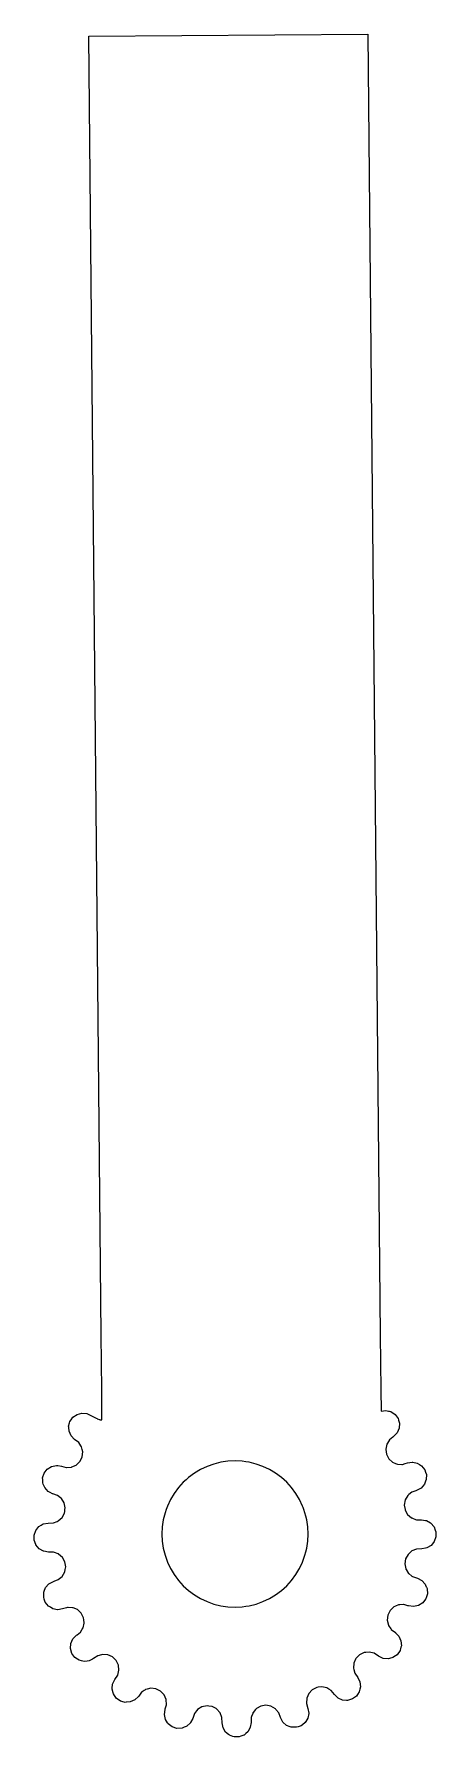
# Model space of a CAD drawing. Extents: x 106 to 134, y 72 to 188.
import ezdxf

# ---------------------------------------------------------------- set-up
doc = ezdxf.new("R2010")
doc.units = 0

msp = doc.modelspace()

# ---------------------------------------------------------------- linework, layer by layer
at = {"layer": '圖層 1'}
for p, q in [((109.9354, 187.97312), (129.0354, 188.12712)), ((110.77858, 99.11512), (109.9354, 187.97312)), ((129.0354, 188.12712), (129.88003, 99.11512)), ((110.81418, 95.36712), (110.77858, 99.11512)), ((129.88003, 99.11512), (129.91563, 95.36712)), ((110.83358, 93.31912), (110.81418, 95.36712)), ((129.91563, 95.36712), (129.92943, 93.91852)), ((108.64216, 93.20806), (108.72156, 93.31906)), ((108.72156, 93.31906), (108.84316, 93.48906)), ((108.84316, 93.48906), (109.12616, 93.68506)), ((109.12616, 93.68506), (109.46016, 93.77106)), ((109.46016, 93.77106), (109.80416, 93.73806)), ((109.80416, 93.73806), (110.44516, 93.43269)), ((110.44516, 93.43269), (110.52416, 93.39509)), ((110.50536, 93.36939), (110.50512, 93.36907)), ((110.50512, 93.36907), (110.66312, 93.32807)), ((110.52416, 93.39509), (110.50536, 93.36939)), ((110.66312, 93.32807), (110.66712, 93.32712)), ((110.66712, 93.32712), (110.69782, 93.31912)), ((110.69782, 93.31912), (110.74742, 93.30612)), ((110.74742, 93.30612), (110.83362, 93.31412)), ((110.83362, 93.31412), (110.83358, 93.31912)), ((129.92943, 93.91852), (129.92946, 93.91552)), ((129.92946, 93.91552), (130.26249, 93.95342)), ((130.26249, 93.95342), (130.44249, 93.90942)), ((130.44249, 93.90942), (130.51019, 93.89322)), ((130.51019, 93.89322), (130.59749, 93.87242)), ((130.59749, 93.87242), (130.88449, 93.68242)), ((130.88449, 93.68242), (131.08949, 93.40442)), ((131.08949, 93.40442), (131.11499, 93.31942)), ((131.11499, 93.31942), (131.12399, 93.28992)), ((131.12399, 93.28992), (131.18869, 93.0744)), ((108.55026, 92.87704), (108.61476, 93.10926)), ((108.55626, 92.80604), (108.55026, 92.87704)), ((108.55726, 92.78954), (108.55626, 92.80604)), ((108.57736, 92.53301), (108.55726, 92.78954)), ((108.72036, 92.21901), (108.57736, 92.53301)), ((108.61476, 93.10926), (108.64216, 93.20806)), ((108.96236, 91.97302), (108.72036, 92.21901)), ((130.742, 92.1241), (130.517, 91.9471)), ((130.792, 92.1631), (130.742, 92.1241)), ((130.79293, 92.16471), (130.79193, 92.16371)), ((131.02969, 92.4144), (130.79293, 92.16471)), ((131.16669, 92.7304), (131.02969, 92.4144)), ((131.18869, 93.0744), (131.16669, 92.7304)), ((109.24136, 91.76101), (108.96236, 91.97302)), ((109.38836, 91.54001), (109.24136, 91.76101)), ((109.38844, 91.53989), (109.38836, 91.54001)), ((109.43634, 91.46699), (109.38844, 91.53989)), ((109.48284, 91.27099), (109.43634, 91.46699)), ((109.47724, 90.77599), (109.51724, 91.12599)), ((109.51724, 91.12599), (109.48284, 91.27099)), ((130.32704, 91.65007), (130.25204, 91.30707)), ((130.25204, 91.30707), (130.25704, 91.27107)), ((130.25704, 91.27107), (130.29834, 90.95707)), ((130.29834, 90.95707), (130.46034, 90.64607)), ((130.37144, 91.71957), (130.32704, 91.65007)), ((130.517, 91.9471), (130.37144, 91.71957)), ((106.87524, 89.66398), (107.08424, 89.93798)), ((107.08424, 89.93798), (107.37524, 90.12298)), ((107.37524, 90.12298), (107.71224, 90.19798)), ((107.71224, 90.19798), (107.80324, 90.18598)), ((107.80324, 90.18598), (108.05424, 90.15198)), ((108.05424, 90.15198), (108.39224, 90.05698)), ((108.39224, 90.05698), (108.39724, 90.05729)), ((108.39724, 90.05729), (108.74324, 90.07899)), ((108.74324, 90.07899), (108.76924, 90.08999)), ((108.76924, 90.08999), (109.06524, 90.21899)), ((109.06524, 90.21899), (109.32124, 90.46099)), ((109.32124, 90.46099), (109.42624, 90.67099)), ((109.42624, 90.67099), (109.47724, 90.77599)), ((117.57793, 89.90971), (117.15693, 89.65771)), ((118.02193, 90.11972), (117.57793, 89.90971)), ((118.48393, 90.28571), (118.02193, 90.11972)), ((118.95993, 90.40472), (118.48393, 90.28571)), ((119.44593, 90.47672), (118.95993, 90.40472)), ((119.93593, 90.50072), (119.44593, 90.47672)), ((120.42593, 90.47672), (119.93593, 90.50072)), ((120.68593, 90.43822), (120.42593, 90.47672)), ((120.91193, 90.40472), (120.68593, 90.43822)), ((121.38788, 90.28543), (120.91193, 90.40472)), ((121.85088, 90.11943), (121.38788, 90.28543)), ((122.29388, 89.90943), (121.85088, 90.11943)), ((122.71488, 89.65743), (122.29388, 89.90943)), ((130.46034, 90.64607), (130.71934, 90.40807)), ((130.71934, 90.40807), (130.92634, 90.32237)), ((130.92634, 90.32237), (131.04464, 90.27337)), ((131.04464, 90.27337), (131.04467, 90.27336)), ((131.04467, 90.27336), (131.04534, 90.27308)), ((131.04534, 90.27308), (131.052, 90.2731)), ((131.052, 90.2731), (131.0627, 90.2727)), ((131.0627, 90.2727), (131.34222, 90.2605)), ((131.34222, 90.2605), (131.39622, 90.2585)), ((131.39622, 90.2585), (131.3965, 90.25859)), ((131.3965, 90.25859), (131.4015, 90.26059)), ((131.4015, 90.26059), (131.58576, 90.31599)), ((131.58576, 90.31599), (131.73178, 90.35989)), ((131.73178, 90.35989), (132.06078, 90.40889)), ((132.06078, 90.40889), (132.08768, 90.40689)), ((132.08768, 90.40689), (132.08968, 90.40725)), ((132.08968, 90.40725), (132.09368, 90.40652)), ((132.09368, 90.40652), (132.40968, 90.34152)), ((132.40968, 90.34152), (132.56868, 90.24452)), ((132.56868, 90.24452), (132.61828, 90.21402)), ((132.61828, 90.21402), (132.63328, 90.20502)), ((132.63328, 90.20502), (132.64028, 90.20102)), ((132.64028, 90.20102), (132.70408, 90.16182)), ((132.70408, 90.16182), (132.92008, 89.89281)), ((132.92008, 89.89281), (132.97408, 89.73032)), ((132.97408, 89.73032), (133.02908, 89.56482)), ((106.77224, 89.33498), (106.87524, 89.66398)), ((106.77724, 89.22298), (106.77224, 89.33498)), ((106.78624, 88.99098), (106.77724, 89.22298)), ((106.81614, 88.91878), (106.78624, 88.99098)), ((106.91829, 88.67193), (106.81614, 88.91878)), ((107.15129, 88.41793), (106.91829, 88.67193)), ((116.06893, 88.67171), (115.77693, 88.27771)), ((116.39893, 89.03571), (116.06893, 88.67171)), ((116.58993, 89.20835), (116.39893, 89.03571)), ((116.76293, 89.36471), (116.58993, 89.20835)), ((117.15693, 89.65771), (116.76293, 89.36471)), ((123.10988, 89.36443), (122.71488, 89.65743)), ((123.47288, 89.03543), (123.10988, 89.36443)), ((123.80288, 88.67143), (123.47288, 89.03543)), ((124.09588, 88.27743), (123.80288, 88.67143)), ((132.66608, 88.64082), (132.36208, 88.47681)), ((132.89408, 88.89882), (132.66608, 88.64082)), ((132.97408, 89.10426), (132.89408, 88.89882)), ((133.01908, 89.21981), (132.97408, 89.10426)), ((133.02908, 89.56482), (133.01908, 89.21981)), ((107.29329, 88.34393), (107.15129, 88.41793)), ((107.45729, 88.25793), (107.29329, 88.34393)), ((107.46029, 88.25693), (107.45729, 88.25793)), ((107.78821, 88.143), (107.46029, 88.25693)), ((107.99621, 87.977), (107.78821, 88.143)), ((108.06421, 87.924), (107.99621, 87.977)), ((108.06621, 87.922), (108.06421, 87.924)), ((108.24769, 87.62548), (108.06621, 87.922)), ((108.31769, 87.27949), (108.24769, 87.62548)), ((115.31393, 87.41272), (115.22933, 87.17572)), ((115.52393, 87.85672), (115.31393, 87.41272)), ((115.77693, 88.27771), (115.52393, 87.85672)), ((124.34788, 87.85643), (124.09588, 88.27743)), ((124.55788, 87.41243), (124.34788, 87.85643)), ((124.59538, 87.30756), (124.55788, 87.41243)), ((131.58312, 87.82885), (131.51912, 87.48285)), ((131.51912, 87.48285), (131.57042, 87.17585)), ((131.76112, 88.13185), (131.58312, 87.82885)), ((131.83422, 88.19205), (131.76112, 88.13185)), ((132.03308, 88.35581), (131.83422, 88.19205)), ((132.30208, 88.45481), (132.03308, 88.35581)), ((132.36208, 88.47681), (132.30208, 88.45481)), ((106.81859, 86.18448), (107.15659, 86.24748)), ((107.15659, 86.24748), (107.50759, 86.26048)), ((107.50759, 86.26048), (107.75949, 86.35988)), ((107.75949, 86.35988), (107.83459, 86.38948)), ((107.83459, 86.38948), (108.09859, 86.62248)), ((108.09859, 86.62248), (108.26559, 86.93249)), ((108.26559, 86.93249), (108.28249, 87.045)), ((108.28249, 87.045), (108.30209, 87.17549)), ((108.30209, 87.17549), (108.31769, 87.27949)), ((115.02993, 86.47372), (114.95793, 85.98872)), ((115.14893, 86.95071), (115.02993, 86.47372)), ((115.22933, 87.17572), (115.14893, 86.95071)), ((124.64258, 87.17543), (124.59538, 87.30756)), ((124.72298, 86.95043), (124.64258, 87.17543)), ((124.78198, 86.7159), (124.72298, 86.95043)), ((124.84298, 86.47343), (124.78198, 86.7159)), ((124.91498, 85.98843), (124.84298, 86.47343)), ((131.57042, 87.17585), (131.57742, 87.13585)), ((131.57742, 87.13585), (131.75043, 86.82985)), ((131.75043, 86.82985), (132.01615, 86.60194)), ((132.01615, 86.60194), (132.01621, 86.60189)), ((132.01621, 86.60189), (132.01721, 86.60089)), ((132.01721, 86.60089), (132.02421, 86.59889)), ((132.02421, 86.59889), (132.0244, 86.59884)), ((132.0244, 86.59884), (132.0345, 86.59484)), ((132.0345, 86.59484), (132.0879, 86.57484)), ((132.0879, 86.57484), (132.29699, 86.49654)), ((132.29699, 86.49654), (132.34769, 86.47764)), ((132.34769, 86.47764), (132.69869, 86.47064)), ((132.69869, 86.47064), (132.97469, 86.42354)), ((132.97469, 86.42354), (133.02669, 86.41454)), ((133.02669, 86.41454), (133.03869, 86.41354)), ((133.03869, 86.41354), (133.31269, 86.25753)), ((133.31269, 86.25753), (133.33869, 86.24353)), ((133.33869, 86.24353), (133.33969, 86.24153)), ((133.33969, 86.24153), (133.56136, 85.98109)), ((106.18559, 85.41848), (106.30159, 85.74348)), ((106.18859, 85.12748), (106.18559, 85.41848)), ((106.18921, 85.07348), (106.18859, 85.12748)), ((106.30221, 84.77048), (106.18921, 85.07348)), ((106.30159, 85.74348), (106.52159, 86.00948)), ((106.52159, 86.00948), (106.67059, 86.09748)), ((106.67059, 86.09748), (106.81859, 86.18448)), ((114.95793, 85.98872), (114.93393, 85.49771)), ((114.93393, 85.49771), (114.95793, 85.00771)), ((124.93898, 85.49743), (124.91498, 85.98843)), ((124.91498, 85.00743), (124.93898, 85.49743)), ((133.56136, 85.98109), (133.64336, 85.76209)), ((133.686, 85.31306), (133.57, 84.98806)), ((133.64336, 85.76209), (133.68236, 85.65809)), ((133.68236, 85.65809), (133.682, 85.6579)), ((133.682, 85.6579), (133.686, 85.31306)), ((106.31021, 84.75048), (106.30221, 84.77048)), ((106.53321, 84.48748), (106.31021, 84.75048)), ((106.83321, 84.31749), (106.53321, 84.48748)), ((106.84621, 84.31649), (106.83321, 84.31749)), ((107.17321, 84.26149), (106.84621, 84.31649)), ((107.52421, 84.25349), (107.17321, 84.26149)), ((107.57491, 84.23479), (107.52421, 84.25349)), ((107.83735, 84.13729), (107.57491, 84.23479)), ((107.84745, 84.13329), (107.83735, 84.13729)), ((107.85445, 84.13029), (107.84745, 84.13329)), ((108.12145, 83.90229), (107.85445, 84.13029)), ((108.29445, 83.59629), (108.12145, 83.90229)), ((114.95793, 85.00771), (115.02993, 84.52271)), ((115.02993, 84.52271), (115.14893, 84.04571)), ((115.14893, 84.04571), (115.31393, 83.58372)), ((124.55798, 83.58343), (124.72298, 84.04543)), ((124.72298, 84.04543), (124.78198, 84.27996)), ((124.78198, 84.27996), (124.84298, 84.52242)), ((124.84298, 84.52242), (124.91498, 85.00743)), ((131.774, 84.10805), (131.606, 83.79906)), ((132.037, 84.34106), (131.774, 84.10805)), ((132.365, 84.47006), (132.037, 84.34106)), ((132.715, 84.48406), (132.365, 84.47006)), ((132.974, 84.53216), (132.715, 84.48406)), ((133.054, 84.54706), (132.974, 84.53216)), ((133.351, 84.72106), (133.054, 84.54706)), ((133.519, 84.92506), (133.351, 84.72106)), ((133.57, 84.98806), (133.519, 84.92506)), ((108.11035, 82.60029), (108.28835, 82.90329)), ((108.28835, 82.90329), (108.32095, 83.07928)), ((108.35245, 83.24929), (108.29445, 83.59629)), ((108.32095, 83.07928), (108.35245, 83.24929)), ((115.31393, 83.58372), (115.52393, 83.13972)), ((115.52393, 83.13972), (115.56003, 83.07972)), ((115.56003, 83.07972), (115.77697, 82.71872)), ((124.09599, 82.71843), (124.31208, 83.07943)), ((124.31208, 83.07943), (124.34798, 83.13943)), ((124.34798, 83.13943), (124.55798, 83.58343)), ((131.606, 83.79906), (131.554, 83.45106)), ((131.554, 83.45106), (131.574, 83.35506)), ((131.574, 83.35506), (131.624, 83.10606)), ((131.624, 83.10606), (131.627, 83.10106)), ((131.627, 83.10106), (131.6406, 83.07876)), ((131.6406, 83.07876), (131.80626, 82.80719)), ((131.80626, 82.80719), (131.80713, 82.80619)), ((131.80713, 82.80619), (131.81313, 82.80219)), ((131.81313, 82.80219), (131.82113, 82.79519)), ((131.82113, 82.79519), (132.04052, 82.62052)), ((106.85235, 81.51131), (106.88275, 81.58931)), ((106.88275, 81.58931), (106.97735, 81.83229)), ((106.97735, 81.83229), (107.20635, 82.09029)), ((107.20635, 82.09029), (107.50888, 82.25504)), ((107.50888, 82.25504), (107.50935, 82.25529)), ((107.50935, 82.25529), (107.56935, 82.27729)), ((107.56935, 82.27729), (107.83835, 82.37629)), ((107.83835, 82.37629), (108.11035, 82.60029)), ((115.77697, 82.71872), (115.88467, 82.5734)), ((115.88467, 82.5734), (115.88967, 82.5664)), ((115.88967, 82.5664), (116.02749, 82.38043)), ((116.02749, 82.38043), (116.06899, 82.32443)), ((116.06899, 82.32443), (116.39899, 81.96043)), ((116.39899, 81.96043), (116.76299, 81.63143)), ((116.76299, 81.63143), (117.15699, 81.33843)), ((122.71499, 81.33843), (123.10999, 81.63143)), ((123.10999, 81.63143), (123.47299, 81.96043)), ((123.47299, 81.96043), (123.80299, 82.32443)), ((123.80299, 82.32443), (124.09599, 82.71843)), ((132.04052, 82.62052), (132.08292, 82.58672)), ((132.08292, 82.58672), (132.0831, 82.58666)), ((132.0831, 82.58666), (132.0871, 82.58566)), ((132.0871, 82.58566), (132.41446, 82.47193)), ((132.41446, 82.47193), (132.71046, 82.31793)), ((132.71046, 82.31793), (132.72146, 82.31293)), ((132.72146, 82.31293), (132.72246, 82.31193)), ((132.72246, 82.31193), (132.95321, 82.05831)), ((132.95321, 82.05831), (132.97421, 82.00771)), ((132.97421, 82.00771), (133.02421, 81.88728)), ((133.02421, 81.88728), (133.03511, 81.86188)), ((133.03511, 81.86188), (133.07571, 81.76318)), ((133.07571, 81.76318), (133.07971, 81.75418)), ((133.07971, 81.75418), (133.08171, 81.75018)), ((133.08171, 81.75018), (133.08571, 81.74018)), ((133.08571, 81.74018), (133.10071, 81.39518)), ((106.84335, 81.16731), (106.85235, 81.51131)), ((106.88815, 81.03131), (106.84335, 81.16731)), ((106.95135, 80.83931), (106.88815, 81.03131)), ((107.16735, 80.56931), (106.95135, 80.83931)), ((107.30235, 80.48631), (107.16735, 80.56931)), ((107.46135, 80.38931), (107.30235, 80.48631)), ((108.39735, 80.44961), (108.13935, 80.37131)), ((108.47015, 80.47171), (108.39735, 80.44961)), ((108.47515, 80.47271), (108.47015, 80.47171)), ((108.47541, 80.47279), (108.47515, 80.47271)), ((108.52961, 80.47079), (108.47541, 80.47279)), ((108.80906, 80.45869), (108.52961, 80.47079)), ((108.81966, 80.45826), (108.80906, 80.45869)), ((108.82766, 80.45729), (108.81966, 80.45826)), ((108.85726, 80.44509), (108.82766, 80.45729)), ((109.15268, 80.32329), (108.85726, 80.44509)), ((117.15699, 81.33843), (117.57799, 81.08643)), ((117.57799, 81.08643), (118.02199, 80.87643)), ((118.02199, 80.87643), (118.48399, 80.71043)), ((118.48399, 80.71043), (118.95999, 80.59143)), ((118.95999, 80.59143), (119.44599, 80.51943)), ((119.44599, 80.51943), (119.93599, 80.49543)), ((119.93599, 80.49543), (120.42599, 80.51943)), ((120.42599, 80.51943), (120.68599, 80.55793)), ((120.68599, 80.55793), (120.91199, 80.59143)), ((120.91199, 80.59143), (121.38799, 80.71043)), ((121.38799, 80.71043), (121.85099, 80.87643)), ((121.85099, 80.87643), (122.29399, 81.08643)), ((122.29399, 81.08643), (122.71499, 81.33843)), ((130.80638, 80.51201), (130.55138, 80.26901)), ((130.92638, 80.56421), (130.80638, 80.51201)), ((131.12838, 80.65201), (130.92638, 80.56421)), ((131.22458, 80.65801), (131.12838, 80.65201)), ((131.47263, 80.67281), (131.22458, 80.65801)), ((131.48063, 80.67328), (131.47263, 80.67281)), ((131.75564, 80.59528), (131.48063, 80.67328)), ((131.81764, 80.57828), (131.75564, 80.59528)), ((132.15964, 80.53228), (131.81764, 80.57828)), ((132.49664, 80.60828), (132.15964, 80.53228)), ((132.78764, 80.79328), (132.49664, 80.60828)), ((132.97071, 81.03128), (132.78764, 80.79328)), ((132.97471, 81.03628), (132.97071, 81.03128)), ((132.99771, 81.06618), (132.97471, 81.03628)), ((133.10071, 81.39518), (132.99771, 81.06618)), ((107.79935, 80.32131), (107.46135, 80.38931)), ((107.81035, 80.32231), (107.79935, 80.32131)), ((108.13935, 80.37131), (107.81035, 80.32231)), ((109.41168, 80.08529), (109.15268, 80.32329)), ((109.57277, 79.77503), (109.41168, 80.08529)), ((109.54472, 79.08126), (109.61172, 79.38826)), ((109.57368, 79.77303), (109.57277, 79.77503)), ((109.59268, 79.62903), (109.57368, 79.77303)), ((109.62028, 79.42726), (109.59268, 79.62903)), ((109.61172, 79.38826), (109.62072, 79.42426)), ((109.62072, 79.42426), (109.62028, 79.42726)), ((130.39438, 79.955), (130.35438, 79.60501)), ((130.35438, 79.60501), (130.43598, 79.2647)), ((130.55138, 80.26901), (130.39438, 79.955)), ((130.43598, 79.2647), (130.43639, 79.2627)), ((130.43639, 79.2627), (130.44039, 79.2577)), ((130.44039, 79.2577), (130.44639, 79.2487)), ((130.44639, 79.2487), (130.6008, 79.01382)), ((108.70471, 78.00126), (108.84171, 78.31726)), ((108.84171, 78.31726), (109.07971, 78.56726)), ((109.07971, 78.56726), (109.12971, 78.60726)), ((109.12971, 78.60726), (109.35471, 78.78426)), ((109.35471, 78.78426), (109.48202, 78.98326)), ((109.48202, 78.98326), (109.54472, 79.08126)), ((130.6008, 79.01382), (130.6213, 78.98262)), ((130.6213, 78.98262), (130.6303, 78.96862)), ((130.6303, 78.96862), (130.9093, 78.75763)), ((130.9093, 78.75763), (130.9263, 78.74033)), ((130.9263, 78.74033), (131.1433, 78.51962)), ((131.1433, 78.51962), (131.1513, 78.51062)), ((131.1513, 78.51062), (131.2943, 78.19661)), ((131.2943, 78.19661), (131.3223, 77.85361)), ((108.68371, 77.65626), (108.70471, 78.00126)), ((108.78171, 77.32625), (108.68371, 77.65626)), ((108.98671, 77.04825), (108.78171, 77.32625)), ((109.1574, 76.93526), (108.98671, 77.04825)), ((109.27371, 76.85826), (109.1574, 76.93526)), ((110.18957, 76.93516), (109.96357, 76.82216)), ((110.26157, 76.97116), (110.18957, 76.93516)), ((110.54957, 77.17116), (110.26157, 76.97116)), ((110.80108, 77.24096), (110.54957, 77.17116)), ((110.80508, 77.24196), (110.80108, 77.24096)), ((110.88908, 77.26496), (110.80508, 77.24196)), ((111.23808, 77.23696), (110.88908, 77.26496)), ((111.55908, 77.09096), (111.23808, 77.23696)), ((111.71825, 76.93496), (111.55908, 77.09096)), ((111.81005, 76.84496), (111.71825, 76.93496)), ((128.186, 76.93478), (128.0641, 76.66679)), ((128.2101, 76.98778), (128.186, 76.93478)), ((128.4231, 77.20478), (128.2101, 76.98778)), ((128.4571, 77.23878), (128.4231, 77.20478)), ((128.7741, 77.38978), (128.4571, 77.23878)), ((128.8781, 77.39988), (128.7741, 77.38978)), ((129.1241, 77.42378), (128.8781, 77.39988)), ((129.4651, 77.33578), (129.1241, 77.42378)), ((129.7561, 77.14078), (129.4651, 77.33578)), ((130.0681, 76.99278), (129.7561, 77.14078)), ((130.4111, 76.95978), (130.0681, 76.99278)), ((130.6661, 77.02478), (130.4111, 76.95978)), ((130.7451, 77.04578), (130.6661, 77.02478)), ((130.9261, 77.17005), (130.7451, 77.04578)), ((131.0291, 77.24075), (130.9261, 77.17005)), ((131.2283, 77.52063), (131.0291, 77.24075)), ((131.2291, 77.52163), (131.2283, 77.52063)), ((131.2311, 77.52963), (131.2291, 77.52163)), ((131.2401, 77.56023), (131.2311, 77.52963)), ((131.2651, 77.65023), (131.2401, 77.56023)), ((131.2943, 77.75361), (131.2651, 77.65023)), ((131.3223, 77.85361), (131.2943, 77.75361)), ((109.42871, 76.82226), (109.27371, 76.85826)), ((109.60971, 76.77826), (109.42871, 76.82226)), ((109.61571, 76.77891), (109.60971, 76.77826)), ((109.81609, 76.80221), (109.61571, 76.77891)), ((109.95057, 76.81591), (109.81609, 76.80221)), ((109.95357, 76.81616), (109.95057, 76.81591)), ((109.96357, 76.82216), (109.95357, 76.81616)), ((111.71205, 75.54495), (111.90705, 75.83595)), ((111.96105, 76.52696), (111.81005, 76.84496)), ((111.90705, 75.83595), (111.99505, 76.17695)), ((111.99505, 76.17695), (111.96105, 76.52696)), ((128.0641, 76.66679), (128.0361, 76.31779)), ((128.0361, 76.31779), (128.0591, 76.23379)), ((128.0591, 76.23379), (128.1311, 75.97778)), ((128.1311, 75.97778), (128.3311, 75.68978)), ((111.53005, 74.88995), (111.53305, 74.92095)), ((111.53083, 74.88695), (111.53005, 74.88995)), ((111.59603, 74.63495), (111.53083, 74.88695)), ((111.53305, 74.92095), (111.56405, 75.23396)), ((111.56405, 75.23396), (111.71205, 75.54495)), ((111.61603, 74.55595), (111.59603, 74.63495)), ((113.54002, 74.67052), (113.34454, 74.41203)), ((113.58522, 74.70042), (113.54002, 74.67052)), ((113.7254, 74.79292), (113.58522, 74.70042)), ((113.7671, 74.82042), (113.7254, 74.79292)), ((113.8192, 74.85482), (113.7671, 74.82042)), ((113.8282, 74.86082), (113.8192, 74.85482)), ((113.8322, 74.86382), (113.8282, 74.86082)), ((113.8342, 74.86582), (113.8322, 74.86382)), ((113.83497, 74.866), (113.8342, 74.86582)), ((113.83697, 74.8664), (113.83497, 74.866)), ((113.92317, 74.8868), (113.83697, 74.8664)), ((114.1765, 74.9468), (113.92317, 74.8868)), ((114.5255, 74.9068), (114.1765, 74.9468)), ((114.5659, 74.8868), (114.5255, 74.9068)), ((114.84052, 74.7508), (114.5659, 74.8868)), ((115.08352, 74.4948), (114.84052, 74.7508)), ((124.97912, 74.58147), (124.84453, 74.25744)), ((125.21712, 74.84047), (124.97912, 74.58147)), ((125.30542, 74.88647), (125.21712, 74.84047)), ((125.52754, 75.00217), (125.30542, 74.88647)), ((125.52811, 75.00246), (125.52754, 75.00217)), ((125.62611, 75.01546), (125.52811, 75.00246)), ((125.87811, 75.04946), (125.62611, 75.01546)), ((126.22011, 74.97346), (125.87811, 75.04946)), ((126.35657, 74.88646), (126.22011, 74.97346)), ((126.51811, 74.78346), (126.35657, 74.88646)), ((126.73411, 74.50846), (126.51811, 74.78346)), ((128.44311, 74.70249), (128.31511, 74.50849)), ((128.3311, 75.68978), (128.4791, 75.39179)), ((128.48751, 74.88649), (128.44311, 74.70249)), ((128.4791, 75.39179), (128.4851, 75.38179)), ((128.4851, 75.38179), (128.48541, 75.37879)), ((128.48541, 75.37879), (128.52411, 75.03849)), ((128.52411, 75.03849), (128.48751, 74.88649)), ((111.61675, 74.55495), (111.61603, 74.55595)), ((111.81203, 74.27297), (111.61675, 74.55495)), ((112.09303, 74.07197), (111.81203, 74.27297)), ((112.20103, 74.04197), (112.09303, 74.07197)), ((112.42503, 73.97997), (112.20103, 74.04197)), ((112.49403, 73.98497), (112.42503, 73.97997)), ((112.50613, 73.98593), (112.49403, 73.98497)), ((112.76804, 74.00653), (112.50613, 73.98593)), ((113.08204, 74.14953), (112.76804, 74.00653)), ((113.09104, 74.15853), (113.08204, 74.14953)), ((113.32904, 74.39153), (113.09104, 74.15853)), ((113.34454, 74.41203), (113.32904, 74.39153)), ((115.22352, 74.1728), (115.08352, 74.4948)), ((115.10352, 73.1418), (115.14952, 73.4838)), ((115.14952, 73.4838), (115.16652, 73.5458)), ((115.16652, 73.5458), (115.24452, 73.8218)), ((115.24452, 73.8218), (115.22352, 74.1728)), ((117.32496, 73.42648), (117.30006, 73.39448)), ((117.37706, 73.49348), (117.32496, 73.42648)), ((117.67706, 73.67648), (117.37706, 73.49348)), ((118.02206, 73.74648), (117.67706, 73.67648)), ((118.14074, 73.72878), (118.02206, 73.74648)), ((118.37006, 73.69448), (118.14074, 73.72878)), ((118.63806, 73.54963), (118.37006, 73.69448)), ((118.67906, 73.52743), (118.63806, 73.54963)), ((118.91206, 73.26343), (118.67906, 73.52743)), ((121.34107, 73.48161), (121.17216, 73.28488)), ((121.40007, 73.55061), (121.34107, 73.48161)), ((121.40054, 73.55087), (121.40007, 73.55061)), ((121.70607, 73.72361), (121.40054, 73.55087)), ((122.05307, 73.78161), (121.70607, 73.72361)), ((122.39907, 73.71761), (122.05307, 73.78161)), ((122.70207, 73.53962), (122.39907, 73.71761)), ((122.73407, 73.50072), (122.70207, 73.53962)), ((122.92607, 73.26757), (122.73407, 73.50072)), ((124.83127, 73.95848), (124.82927, 73.90428)), ((124.82927, 73.90428), (124.93027, 73.56829)), ((124.84347, 74.2388), (124.83127, 73.95848)), ((124.844, 74.2495), (124.84347, 74.2388)), ((124.84412, 74.25647), (124.844, 74.2495)), ((124.84453, 74.25744), (124.84412, 74.25647)), ((124.93027, 73.56829), (124.97927, 73.23928)), ((126.83011, 74.41746), (126.73411, 74.50846)), ((126.98511, 74.27048), (126.83011, 74.41746)), ((127.30048, 74.13376), (126.98511, 74.27048)), ((127.30111, 74.13348), (127.30048, 74.13376)), ((127.56411, 74.11748), (127.30111, 74.13348)), ((127.64511, 74.11248), (127.56411, 74.11748)), ((127.97511, 74.21048), (127.64511, 74.11248)), ((128.25311, 74.41549), (127.97511, 74.21048)), ((128.31511, 74.50849), (128.25311, 74.41549)), ((115.17952, 72.8048), (115.10352, 73.1418)), ((115.31838, 72.58728), (115.17952, 72.8048)), ((115.35248, 72.53378), (115.31838, 72.58728)), ((115.36448, 72.51378), (115.35248, 72.53378)), ((115.63748, 72.30478), (115.36448, 72.51378)), ((115.96648, 72.20177), (115.63748, 72.30478)), ((116.45848, 72.27677), (116.31048, 72.21577)), ((116.59048, 72.33157), (116.45848, 72.27677)), ((116.62948, 72.34777), (116.59048, 72.33157)), ((116.88306, 72.57948), (116.62948, 72.34777)), ((116.88406, 72.58048), (116.88306, 72.57948)), ((116.88906, 72.59148), (116.88406, 72.58048)), ((117.04306, 72.88648), (116.88906, 72.59148)), ((117.15806, 73.21748), (117.04306, 72.88648)), ((117.30006, 73.39448), (117.15806, 73.21748)), ((119.04106, 72.93643), (118.91206, 73.26343)), ((119.05406, 72.58543), (119.04106, 72.93643)), ((119.11806, 72.24744), (119.05406, 72.58543)), ((119.29206, 71.95043), (119.11806, 72.24744)), ((120.98185, 72.25938), (120.81361, 71.96248)), ((120.98385, 72.26238), (120.98185, 72.25938)), ((120.98485, 72.27538), (120.98385, 72.26238)), ((121.04085, 72.60238), (120.98485, 72.27538)), ((121.04785, 72.95338), (121.04085, 72.60238)), ((121.06675, 73.00408), (121.04785, 72.95338)), ((121.14565, 73.21473), (121.06675, 73.00408)), ((121.16505, 73.26653), (121.14565, 73.21473)), ((121.16905, 73.27663), (121.16505, 73.26653)), ((121.16911, 73.27682), (121.16905, 73.27663)), ((121.17111, 73.28382), (121.16911, 73.27682)), ((121.17211, 73.28482), (121.17111, 73.28382)), ((121.17216, 73.28488), (121.17211, 73.28482)), ((123.04707, 72.93857), (122.92607, 73.26757)), ((123.21107, 72.63557), (123.04707, 72.93857)), ((123.46907, 72.40657), (123.21107, 72.63557)), ((123.71507, 72.31057), (123.46907, 72.40657)), ((123.79007, 72.28157), (123.71507, 72.31057)), ((124.13507, 72.27257), (123.79007, 72.28157)), ((124.26407, 72.31557), (124.13507, 72.27257)), ((124.46307, 72.38057), (124.26407, 72.31557)), ((124.46607, 72.38257), (124.46307, 72.38057)), ((124.54927, 72.45027), (124.46607, 72.38257)), ((124.73227, 72.59627), (124.54927, 72.45027)), ((124.78227, 72.67797), (124.73227, 72.59627)), ((124.91227, 72.89031), (124.78227, 72.67797)), ((124.98107, 73.22728), (124.91227, 72.89031)), ((124.97927, 73.23928), (124.98127, 73.22828)), ((124.98127, 73.22828), (124.98107, 73.22728)), ((116.31048, 72.21577), (115.96648, 72.20177)), ((119.49606, 71.78143), (119.29206, 71.95043)), ((119.55806, 71.73043), (119.49606, 71.78143)), ((119.78606, 71.65043), (119.55806, 71.73043)), ((119.88406, 71.61443), (119.78606, 71.65043)), ((119.88806, 71.61449), (119.88406, 71.61443)), ((120.22861, 71.61849), (119.88806, 71.61449)), ((120.33261, 71.65749), (120.22861, 71.61849)), ((120.55161, 71.73949), (120.33261, 71.65749)), ((120.55187, 71.73971), (120.55161, 71.73949)), ((120.68561, 71.85354), (120.55187, 71.73971)), ((120.81361, 71.96248), (120.68561, 71.85354))]:
    msp.add_line(p, q, dxfattribs=at)

doc.saveas('drawing.dxf')
